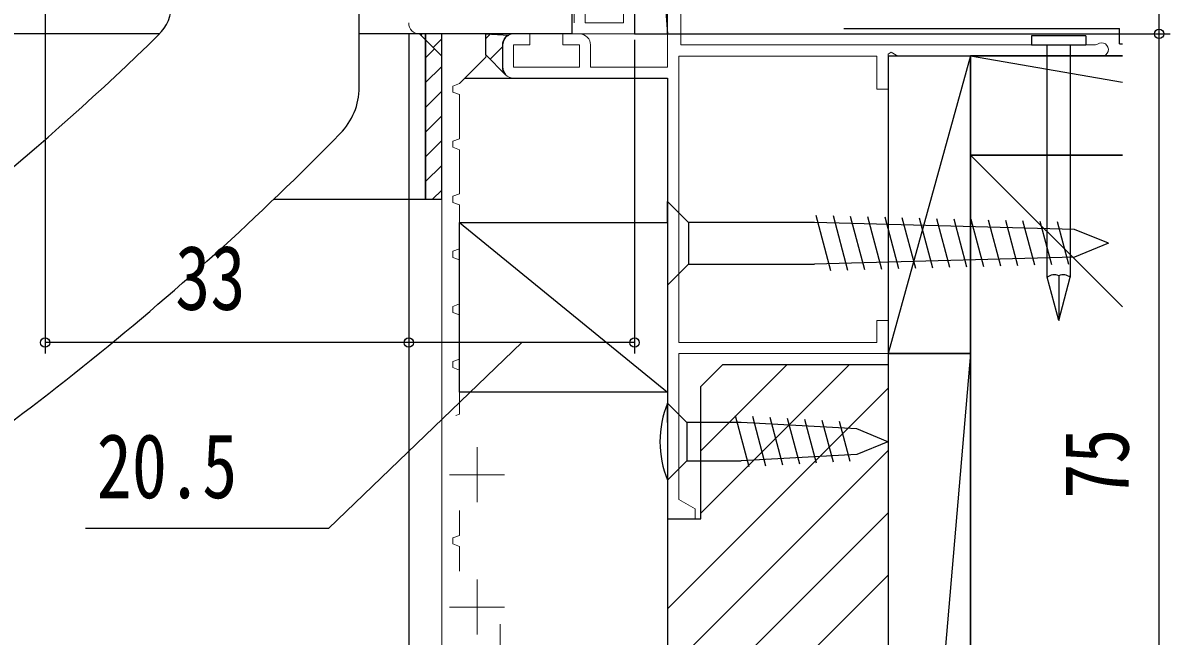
# Model space of a CAD drawing. Units: millimetres, scale not verified. Extents: x -693 to 693, y -1120 to 1122.
# Drawn here: x 301.2 to 405.3, y 285.1 to 340.8 of the extents above; entities that cross this region are included whole.
import ezdxf
from ezdxf.enums import TextEntityAlignment as Align

# ---------------------------------------------------------------- set-up
doc = ezdxf.new("R2010")
doc.units = ezdxf.units.MM
doc.header["$LTSCALE"] = 5
doc.layers.add('0-3_YKK_11', color=7, linetype='Continuous', lineweight=18)
doc.layers.add('0-4_YKK_11E', color=4, linetype='Continuous', lineweight=18)
for name, color, linetype in [('0-5_YKK_12', 2, 'Continuous'), ('0-6_YKK_13', 4, 'Continuous'), ('0-8_YKK_D', 6, 'Continuous'), ('0-A_YSS_K', 3, 'Continuous')]:
    doc.layers.add(name, color=color, linetype=linetype)
doc.styles.add('ＭＳ ゴシック', font='')
doc.styles.get('ＭＳ ゴシック').set_extended_font_data('MS Gothic')

msp = doc.modelspace()

# ---------------------------------------------------------------- linework, layer by layer
at = {"layer": '0-3_YKK_11', "color": 1}
for p, q in [((342.433, 302.27), (342.433, 297.27)), ((339.933, 299.77), (344.933, 299.77)), ((342.433, 290.27), (342.433, 285.27)), ((339.933, 287.77), (344.933, 287.77))]:
    msp.add_line(p, q, dxfattribs=at)
at = {"layer": '0-3_YKK_11', "color": 211}
msp.add_lwpolyline([(351.233, 340.771), (351.233, 379.771), (371.233, 379.771), (371.233, 378.771), (356.733, 378.771), (356.733, 375.771), (355.733, 375.771), (355.733, 378.771), (352.233, 378.771), (352.233, 340.771), (355.733, 340.771), (355.733, 343.771), (356.733, 343.771), (356.733, 339.771), (337.233, 339.771)], dxfattribs=at)
at = {"layer": '0-3_YKK_11', "color": 1}
for points in [[(339.233, 281.77), (339.233, 339.77), (343.233, 339.77), (343.233, 337.67), (340.833, 335.27), (340.233, 335.049), (340.233, 334.492), (340.833, 334.27), (340.833, 330.27), (340.233, 330.049), (340.233, 329.492), (340.833, 329.27), (340.833, 325.27), (340.233, 325.049), (340.233, 324.492), (340.833, 324.27), (340.833, 320.27), (340.233, 320.049)], [(340.233, 320.049), (340.233, 319.492), (340.833, 319.27), (340.833, 315.27), (340.233, 315.049), (340.233, 314.492), (340.833, 314.27), (340.833, 310.27), (340.233, 310.049), (340.233, 309.492), (340.833, 309.27), (340.833, 305.27), (340.494, 305.146)], [(340.833, 296.521), (340.833, 294.27), (340.233, 294.049), (340.233, 293.492), (340.833, 293.27), (340.833, 291.02)], [(344.533, 286.22), (344.533, 283.17)]]:
    msp.add_lwpolyline(points, dxfattribs=at)
at = {"layer": '0-3_YKK_11', "color": 211}
msp.add_arc((337.233, 340.771), 1, 180.00001, 269.99999, dxfattribs=at)
at = {"layer": '0-4_YKK_11E'}
for p, q in [((344.733, 338.771), (344.733, 336.771)), ((345.733, 335.771), (359.733, 335.771))]:
    msp.add_line(p, q, dxfattribs=at)
for points in [[(398.756, 338.837), (398.567, 338.77), (360.933, 338.771), (360.933, 374.77), (366.733, 374.77), (366.733, 372.77), (367.733, 372.77), (367.733, 375.77), (359.733, 375.771), (359.733, 336.771), (352.733, 336.771), (352.733, 338.771)], [(351.733, 339.771), (350.233, 339.771), (350.233, 338.771), (351.733, 338.771), (351.733, 336.771), (345.733, 336.771), (345.733, 338.771), (347.233, 338.771), (347.233, 339.771), (345.733, 339.771)], [(359.733, 335.771), (359.732, 295.771), (362.232, 295.771), (362.232, 296.67), (360.732, 297.537), (360.732, 310.771), (379.732, 310.77), (379.732, 313.77), (378.732, 313.77), (378.732, 311.77), (360.732, 311.771), (360.733, 337.771), (378.733, 337.77), (378.733, 334.77), (379.733, 334.77), (379.733, 337.943), (380.033, 338.117), (380.633, 337.77), (399.133, 337.77)]]:
    msp.add_lwpolyline(points, dxfattribs=at)
for centre, radius, start, end in [((345.733, 338.771), 1, 89.99915, 179.99913), ((351.733, 338.771), 1, 359.99826, 89.99916), ((399.133, 338.37), 0.6, 269.99911, 128.9429), ((345.733, 336.771), 1, 179.99915, 269.99913)]:
    msp.add_arc(centre, radius, start, end, dxfattribs=at)
at = {"layer": '0-5_YKK_12'}
for p, q in [((351.032, 379.771), (351.033, 339.771)), ((313.603, 339.771), (247.27, 339.771)), ((351.032, 339.771), (331.729, 339.771)), ((337.733, 339.771), (337.733, 324.771)), ((337.738, 339.771), (337.738, 324.771)), ((341.333, 335.771), (359.733, 335.771)), ((359.733, 335.771), (359.732, 264.771)), ((323.99, 324.771), (337.738, 324.771))]:
    msp.add_line(p, q, dxfattribs=at)
at = {"layer": '0-6_YKK_13'}
for p, q in [((356.732, 378.771), (359.733, 339.771)), ((331.729, 334.925), (331.729, 346.473)), ((340.833, 322.657), (359.726, 307.27))]:
    msp.add_line(p, q, dxfattribs=at)
for points in [[(359.732, 339.771), (359.732, 378.771), (356.732, 378.771), (356.732, 339.771)], [(340.831, 322.657), (359.726, 322.657), (359.726, 307.27), (340.831, 307.27)]]:
    msp.add_lwpolyline(points, close=True, dxfattribs=at)
for centre, radius, start, end in [((310.729, 342.552), 4, 314.38695, 0), ((143.548, 513.349), 243, 304.07005, 314.38695), ((325.729, 334.925), 6, 315.59682, 0), ((143.548, 513.349), 261, 301.75395, 315.59682)]:
    msp.add_arc(centre, radius, start, end, dxfattribs=at)
at = {"layer": '0-8_YKK_D'}
for p, q in [((404.333, 339.771), (404.333, 379.771)), ((303.229, 348.273), (303.229, 310.771)), ((336.233, 339.771), (336.233, 310.771)), ((336.233, 339.771), (336.233, 310.771)), ((336.233, 339.771), (336.233, 232.811)), ((357.433, 339.771), (405.333, 339.771)), ((374.233, 339.771), (405.333, 339.771)), ((404.333, 264.771), (404.333, 339.771)), ((356.733, 339.244), (356.733, 310.771)), ((336.233, 311.771), (303.229, 311.771)), ((356.733, 311.771), (336.233, 311.771))]:
    msp.add_line(p, q, dxfattribs=at)
msp.add_lwpolyline([(346.483, 311.771), (328.96, 294.886), (306.907, 294.886)], dxfattribs=at)
for centre in [(404.333, 339.771), (404.333, 339.771), (303.229, 311.771), (336.233, 311.771), (336.233, 311.771), (356.733, 311.771)]:
    msp.add_circle(centre, 0.425, dxfattribs=at)
at = {"layer": '0-A_YSS_K'}
for p, q in [((337.216, 339.771), (339.224, 337.771)), ((337.416, 339.771), (337.316, 339.671)), ((343.239, 339.359), (343.632, 339.752)), ((375.733, 340.27), (400.733, 340.27)), ((397.698, 339.596), (392.763, 339.596)), ((392.763, 339.596), (392.763, 338.773)), ((397.698, 339.596), (397.698, 338.773)), ((400.733, 338.87), (400.733, 340.27)), ((337.724, 337.571), (338.573, 338.42)), ((339.224, 339.334), (338.441, 338.551)), ((343.618, 337.493), (344.733, 338.607)), ((392.763, 338.773), (397.698, 338.773)), ((394.181, 317.692), (394.181, 338.773)), ((396.281, 338.773), (396.281, 317.692)), ((400.733, 338.87), (401.007, 338.87)), ((387.231, 337.773), (379.734, 310.77)), ((401.007, 337.77), (383.481, 337.77)), ((387.231, 337.773), (401.007, 335.412)), ((337.724, 335.326), (339.224, 336.826)), ((344.732, 336.362), (344.796, 336.426)), ((337.724, 333.081), (339.224, 334.581)), ((337.724, 330.836), (339.224, 332.336)), ((337.724, 328.591), (339.224, 330.091)), ((387.231, 328.773), (401.007, 314.997)), ((337.724, 326.346), (339.224, 327.846)), ((338.394, 324.771), (339.224, 325.601)), ((374.556, 318.28), (373.21, 323.303)), ((376.098, 318.321), (374.775, 323.261)), ((377.64, 318.363), (376.339, 323.219)), ((379.182, 318.404), (377.903, 323.177)), ((380.724, 318.446), (379.467, 323.135)), ((382.265, 318.487), (381.031, 323.093)), ((383.807, 318.528), (382.595, 323.051)), ((385.349, 318.57), (384.16, 323.009)), ((386.891, 318.611), (385.724, 322.967)), ((388.433, 318.652), (387.288, 322.925)), ((389.975, 318.694), (388.852, 322.883)), ((391.516, 318.735), (390.416, 322.841)), ((393.058, 318.776), (391.98, 322.799)), ((359.731, 322.673), (359.731, 318.873)), ((373.064, 322.673), (361.631, 322.673)), ((361.631, 322.673), (361.631, 318.873)), ((394.6, 318.818), (393.544, 322.757)), ((396.142, 318.859), (395.109, 322.715)), ((361.631, 318.873), (373.064, 318.873)), ((395.231, 313.773), (394.181, 317.692)), ((395.231, 317.83), (395.231, 313.773)), ((395.231, 313.773), (396.281, 317.692)), ((387.231, 310.77), (379.734, 223.773)), ((362.735, 296.285), (376.225, 309.775)), ((362.735, 301.942), (370.568, 309.775)), ((379.734, 309.773), (379.734, 213.756)), ((359.735, 287.628), (379.735, 307.628)), ((367.127, 300.478), (365.88, 305.133)), ((359.731, 304.521), (359.731, 301.021)), ((366.397, 304.521), (361.481, 304.521)), ((361.481, 304.521), (361.481, 301.021)), ((368.657, 300.563), (367.456, 305.046)), ((370.187, 300.648), (369.032, 304.958)), ((371.718, 300.733), (370.609, 304.871)), ((373.248, 300.818), (372.185, 304.783)), ((374.778, 300.903), (373.762, 304.696)), ((376.308, 300.988), (375.338, 304.609)), ((359.735, 281.971), (379.735, 301.971)), ((361.481, 301.021), (366.397, 301.021)), ((359.735, 276.314), (379.735, 296.314)), ((359.735, 270.658), (379.735, 290.658))]:
    msp.add_line(p, q, dxfattribs=at)
for points in [[(339.233, 339.771), (337.733, 339.771), (337.733, 324.771), (339.233, 324.771)], [(345.026, 336.064), (343.239, 337.878), (343.239, 339.771), (345.303, 339.674), (345.026, 339.478), (344.822, 339.183), (344.733, 338.771), (344.733, 336.771), (344.799, 336.413)], [(387.231, 337.77), (379.732, 337.77), (379.732, 310.77), (387.231, 310.77)], [(387.231, 310.77), (379.734, 310.77), (379.734, 223.773), (387.231, 223.773)]]:
    msp.add_lwpolyline(points, close=True, dxfattribs=at)
for points in [[(401.007, 337.773), (387.231, 337.773), (387.231, 328.773), (401.007, 328.773)], [(401.007, 328.773), (387.231, 328.773), (387.231, 223.773), (401.007, 223.773)], [(359.731, 322.673), (359.731, 324.573), (361.631, 322.673)], [(399.731, 320.773), (396.673, 322.04), (373.064, 322.673)], [(399.731, 320.773), (396.673, 319.507), (373.064, 318.873)], [(359.731, 318.873), (359.731, 316.973), (361.631, 318.873)], [(359.734, 213.756), (359.734, 295.773), (362.734, 295.773), (362.734, 307.773), (364.734, 309.773), (379.734, 309.773)], [(359.731, 304.521), (359.731, 306.271), (361.481, 304.521)], [(379.731, 302.771), (376.914, 303.938), (366.397, 304.521)], [(379.731, 302.771), (376.914, 301.604), (366.397, 301.021)], [(359.731, 301.021), (359.731, 299.271), (361.481, 301.021)]]:
    msp.add_lwpolyline(points, dxfattribs=at)
for centre, radius, start, end in [((394.824, 316.862), 1.05, 67.21414, 127.78586), ((395.637, 316.862), 1.05, 52.21414, 112.78586), ((368.131, 302.771), 9.1, 157.38014, 202.61986)]:
    msp.add_arc(centre, radius, start, end, dxfattribs=at)

# ---------------------------------------------------------------- texts
at = {"layer": '0-8_YKK_D', "style": 'ＭＳ ゴシック', "width": 0.8}
for s, p in [('33', (315.037, 312.971)), ('20.5', (307.907, 295.886))]:
    msp.add_text(s, height=5.865, dxfattribs=at).set_placement(p, align=Align.BOTTOM_LEFT)
msp.add_text('75', height=5.865, rotation=90, dxfattribs=at).set_placement((403.333, 297.577), align=Align.BOTTOM_LEFT)

doc.saveas('drawing.dxf')
